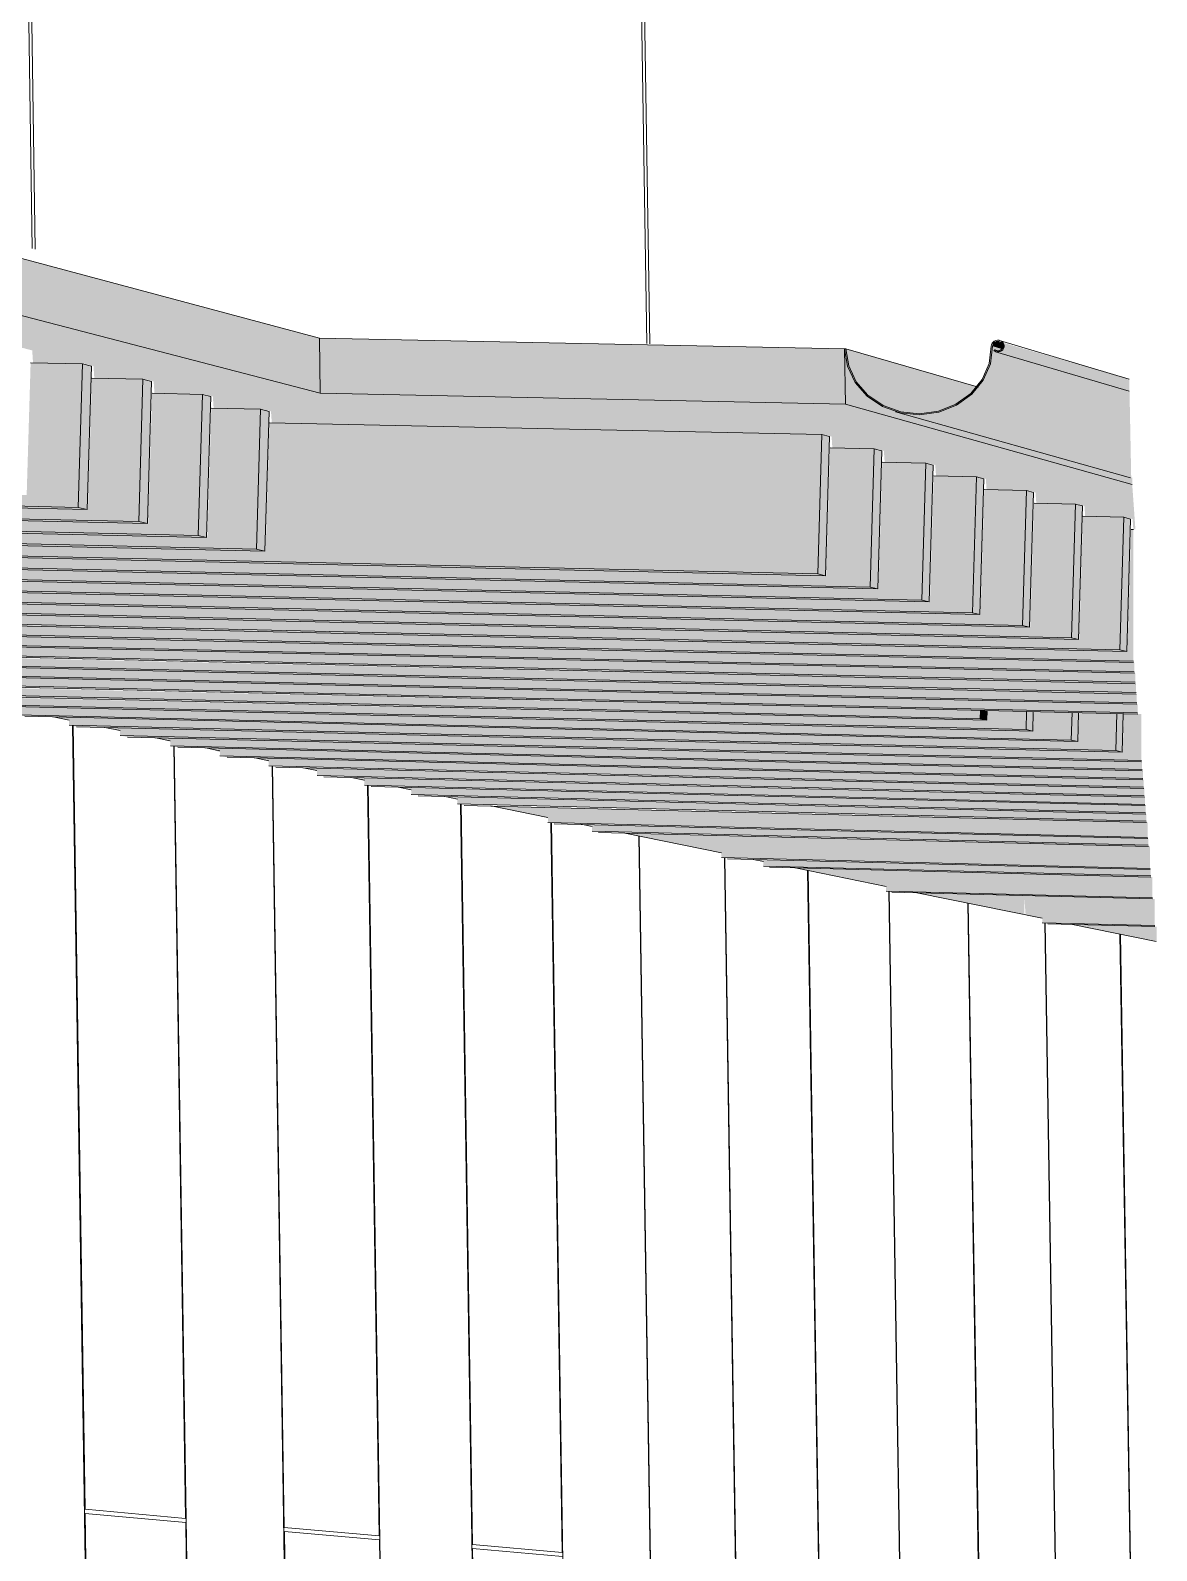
# Model space of a CAD drawing. Header units: inches. Extents: x 30764 to 92544, y -36095 to 66.
# Drawn here: x 30764.72665 to 30764.75536, y -165.00062 to -164.96185 of the extents above; entities that cross this region are included whole.
import ezdxf

# ---------------------------------------------------------------- set-up
doc = ezdxf.new("R2010")
doc.units = ezdxf.units.IN
doc.header["$MEASUREMENT"] = 0
for name, color, linetype, lineweight in [('A-CLNG', 13, 'Continuous', 13), ('A-ROOF', 132, 'Continuous', 13), ('A-ROOF-OTLN', 132, 'Continuous', 9), ('A-WALL-PATT', 111, 'Continuous', 13), ('L-SITE-WALL', 31, 'Continuous', 13), ('S-BEAM', 12, 'Continuous', 9)]:
    doc.layers.add(name, color=color, linetype=linetype, lineweight=lineweight)

# ---------------------------------------------------------------- blocks, each defined once
blk = doc.blocks.new('FP_19-Entrance - Clinic')
at = {"layer": 'A-WALL-PATT', "lineweight": 9}
for p, q in [((30764.728341, -165.020126), (30764.727723, -164.979577)), ((30764.728041, -164.999571), (30764.727736, -164.979579)), ((30764.730605, -164.999804), (30764.730303, -164.980101)), ((30764.730928, -165.020062), (30764.730316, -164.980103)), ((30764.733415, -165.02), (30764.732809, -164.98061)), ((30764.733121, -165.000032), (30764.732822, -164.980612)), ((30764.735541, -165.000252), (30764.735245, -164.981105)), ((30764.735858, -165.019939), (30764.735257, -164.981107)), ((30764.738208, -165.019881), (30764.737613, -164.981585)), ((30764.737918, -165.000468), (30764.737625, -164.981588)), ((30764.740206, -165.000676), (30764.739916, -164.982053)), ((30764.740517, -165.019823), (30764.739928, -164.982056)), ((30764.74274, -165.019768), (30764.742155, -164.982403)), ((30764.742456, -165.000881), (30764.742167, -164.982405)), ((30764.744623, -165.001078), (30764.744338, -164.982952)), ((30764.744927, -165.019713), (30764.744349, -164.982954)), ((30764.747034, -165.019661), (30764.74646, -164.98328)), ((30764.746755, -165.001272), (30764.746471, -164.983282)), ((30764.74881, -165.001458), (30764.74853, -164.983803)), ((30764.749108, -165.019609), (30764.74854, -164.983805)), ((30764.751107, -165.01956), (30764.750544, -164.984112)), ((30764.750833, -165.001642), (30764.750554, -164.984114)), ((30764.752784, -165.00182), (30764.75251, -164.984612)), ((30764.753076, -165.019511), (30764.75252, -164.984613)), ((30764.754976, -165.019463), (30764.754423, -164.984902)), ((30764.754707, -165.001994), (30764.754433, -164.984904)), ((30764.730605, -164.999804), (30764.728041, -164.999571)), ((30764.728668, -165.040706), (30764.728043, -164.999677)), ((30764.730606, -164.999909), (30764.728043, -164.999677)), ((30764.731226, -165.040344), (30764.730606, -164.999909)), ((30764.735541, -165.000252), (30764.733121, -165.000032)), ((30764.733736, -165.03999), (30764.733122, -165.000136)), ((30764.735543, -165.000354), (30764.733122, -165.000136)), ((30764.73615, -165.039649), (30764.735543, -165.000354)), ((30764.740206, -165.000676), (30764.737918, -165.000468)), ((30764.738522, -165.039314), (30764.73792, -165.000569)), ((30764.740208, -165.000775), (30764.73792, -165.000569))]:
    blk.add_line(p, q, dxfattribs=at)
blk = doc.blocks.new('FP_26-Entrance - Clinic')
at = {"layer": 'A-WALL-PATT', "lineweight": 9}
for p, q in [((30764.742358, -164.969841), (30764.742224, -164.961312)), ((30764.742439, -164.969843), (30764.742305, -164.96131)), ((30764.726692, -164.967413), (30764.726604, -164.961642)), ((30764.726773, -164.967435), (30764.726684, -164.96164)), ((30764.71119, -164.963188), (30764.711172, -164.961967)), ((30764.71127, -164.963209), (30764.711252, -164.961966))]:
    blk.add_line(p, q, dxfattribs=at)

msp = doc.modelspace()

# ---------------------------------------------------------------- hatches: boundary and pattern name
at = {"layer": 'A-CLNG', "lineweight": 5}
h = msp.add_hatch(color=256, dxfattribs=at)
h.paths.add_polyline_path([(30764.755357, -164.985091), (30764.755357, -164.98471), (30764.753215, -164.984655)], flags=0)
h.paths.add_polyline_path([(30764.751989, -164.984405), (30764.751981, -164.983918), (30764.749255, -164.983848)], flags=0)
h.paths.add_polyline_path([(30764.747995, -164.983591), (30764.74799, -164.983261), (30764.746147, -164.983215), (30764.74788, -164.983568)], flags=0)
h.paths.add_polyline_path([(30764.743787, -164.982734), (30764.743782, -164.98238), (30764.741805, -164.98233), (30764.743673, -164.982711)], flags=0)
h.paths.add_polyline_path([(30764.739349, -164.98183), (30764.739347, -164.981658), (30764.738391, -164.981634), (30764.739064, -164.981772)], flags=0)
h.paths.add_polyline_path([(30764.720964, -164.978477), (30764.72095, -164.978232), (30764.720499, -164.978221), (30764.720294, -164.97818), (30764.72029, -164.977961), (30764.719061, -164.97793), (30764.718866, -164.977891), (30764.718863, -164.977669), (30764.718809, -164.977697), (30764.718814, -164.978043), (30764.718875, -164.978072), (30764.718876, -164.97815), (30764.720473, -164.978471), (30764.72095, -164.978474)], flags=0)
h.paths.add_polyline_path([(30764.703282, -164.974479), (30764.703282, -164.974473), (30764.703273, -164.974479)], flags=0)
h.paths.add_polyline_path([(30764.70158, -164.974134), (30764.70158, -164.974124), (30764.701523, -164.974123)], flags=0)
h.paths.add_polyline_path([(30764.699849, -164.973781), (30764.699848, -164.973769), (30764.699778, -164.973767)], flags=0)
h.paths.add_polyline_path([(30764.698088, -164.973423), (30764.698088, -164.973407), (30764.698003, -164.973405)], flags=0)
h.paths.add_polyline_path([(30764.696297, -164.973058), (30764.696296, -164.973039), (30764.696196, -164.973037)], flags=0)
h.paths.add_polyline_path([(30764.694474, -164.972686), (30764.694474, -164.972665), (30764.694358, -164.972663)], flags=0)
h.paths.add_polyline_path([(30764.69262, -164.972308), (30764.69262, -164.972284), (30764.692488, -164.972282)], flags=0)
h.paths.add_polyline_path([(30764.690733, -164.971924), (30764.690732, -164.971897), (30764.690584, -164.971894)], flags=0)
h.paths.add_polyline_path([(30764.688812, -164.971533), (30764.688811, -164.971502), (30764.688645, -164.971499)], flags=0)
h.paths.add_polyline_path([(30764.686856, -164.971134), (30764.686856, -164.9711), (30764.686672, -164.971097)], flags=0)
h.paths.add_polyline_path([(30764.684865, -164.970728), (30764.684864, -164.970691), (30764.684662, -164.970687)], flags=0)
h.paths.add_polyline_path([(30764.682837, -164.970315), (30764.682837, -164.970274), (30764.682615, -164.97027)], flags=0)
h.paths.add_polyline_path([(30764.680772, -164.969894), (30764.680771, -164.96985), (30764.68053, -164.969845)], flags=0)
h.paths.add_polyline_path([(30764.678668, -164.969466), (30764.678667, -164.969417), (30764.678405, -164.969412)], flags=0)
h.paths.add_polyline_path([(30764.676524, -164.969029), (30764.676523, -164.968977), (30764.67624, -164.968971)], flags=0)
h.paths.add_polyline_path([(30764.674339, -164.968584), (30764.674338, -164.968527), (30764.674033, -164.968521)], flags=0)
h.paths.add_polyline_path([(30764.672113, -164.96813), (30764.672112, -164.968069), (30764.671783, -164.968063)], flags=0)
h.paths.add_polyline_path([(30764.669843, -164.967667), (30764.669842, -164.967602), (30764.669489, -164.967596)], flags=0)
h.paths.add_polyline_path([(30764.667528, -164.967196), (30764.667527, -164.967126), (30764.66715, -164.967119)], flags=0)
h.paths.add_polyline_path([(30764.665168, -164.966715), (30764.665167, -164.96664), (30764.664764, -164.966633)], flags=0)
h.paths.add_polyline_path([(30764.66276, -164.966224), (30764.662759, -164.966145), (30764.662397, -164.96615)], flags=0)
h.paths.add_polyline_path([(30764.660303, -164.965724), (30764.660302, -164.965639), (30764.659846, -164.965631), (30764.660256, -164.965714)], flags=0)
h.paths.add_polyline_path([(30764.657797, -164.965213), (30764.657796, -164.965123), (30764.65731, -164.965114)], flags=0)
h.paths.add_polyline_path([(30764.655238, -164.964692), (30764.655237, -164.964596), (30764.654722, -164.964587), (30764.655052, -164.964654)], flags=0)
h.paths.add_polyline_path([(30764.647236, -164.963082), (30764.647235, -164.962947), (30764.646586, -164.96295), (30764.647001, -164.963034)], flags=0)
h.paths.add_polyline_path([(30764.644454, -164.962515), (30764.644452, -164.962374), (30764.643694, -164.962361), (30764.644113, -164.962446)], flags=0)
h.paths.add_polyline_path([(30764.641611, -164.961936), (30764.64161, -164.961788), (30764.640814, -164.961774)], flags=0)
h.paths.add_polyline_path([(30764.638706, -164.961345), (30764.638704, -164.961189), (30764.63787, -164.961174), (30764.63814, -164.961229)], flags=0)
h.paths.add_polyline_path([(30764.635736, -164.96074), (30764.635734, -164.960576), (30764.63486, -164.960561), (30764.63505, -164.9606)], flags=0)
h.paths.add_polyline_path([(30764.632699, -164.960121), (30764.632697, -164.959949), (30764.631888, -164.959956)], flags=0)
h.paths.add_polyline_path([(30764.629593, -164.959489), (30764.629591, -164.959308), (30764.628651, -164.959297)], flags=0)
h.paths.add_polyline_path([(30764.626416, -164.958841), (30764.626413, -164.958653), (30764.625409, -164.958636)], flags=0)
h.paths.add_polyline_path([(30764.623164, -164.958179), (30764.623162, -164.957981), (30764.62211, -164.957965), (30764.622855, -164.958116)], flags=0)
h.paths.add_polyline_path([(30764.619836, -164.957501), (30764.619833, -164.957294), (30764.618733, -164.957277)], flags=0)
h.paths.add_polyline_path([(30764.616428, -164.956807), (30764.616426, -164.95659), (30764.615274, -164.956572)], flags=0)
h.paths.add_polyline_path([(30764.612939, -164.956097), (30764.612936, -164.955869), (30764.611731, -164.955851)], flags=0)
h.paths.add_polyline_path([(30764.609364, -164.955368), (30764.609361, -164.95513), (30764.608101, -164.955111)], flags=0)
h.paths.add_polyline_path([(30764.6057, -164.954622), (30764.605698, -164.954372), (30764.60438, -164.954353), (30764.605057, -164.954491)], flags=0)
h.paths.add_polyline_path([(30764.601945, -164.953858), (30764.601942, -164.953595), (30764.600653, -164.953594)], flags=0)
h.paths.add_polyline_path([(30764.598095, -164.953073), (30764.598092, -164.952799), (30764.5968, -164.952809), (30764.597287, -164.952909)], flags=0)
h.paths.add_polyline_path([(30764.594146, -164.952269), (30764.594143, -164.951981), (30764.592635, -164.951961), (30764.593522, -164.952142)], flags=0)
h.paths.add_polyline_path([(30764.590094, -164.951444), (30764.590091, -164.951142), (30764.588514, -164.951122)], flags=0)
h.paths.add_polyline_path([(30764.573693, -164.94159), (30764.571966, -164.941205), (30764.57197, -164.941575), (30764.573303, -164.941587)], flags=0)
at = {"layer": 'A-ROOF', "lineweight": 5}
for points in [[(30764.734037, -164.971108), (30764.734016, -164.969702), (30764.617205, -164.938386), (30764.617233, -164.940747), (30764.734015, -164.971102)], [(30764.754817, -164.97458), (30764.754736, -164.973434), (30764.747427, -164.971387), (30764.734037, -164.971108), (30764.617233, -164.940747), (30764.568752, -164.94029), (30764.571954, -164.941007), (30764.571966, -164.941205), (30764.573693, -164.94159), (30764.617083, -164.942022), (30764.617676, -164.942174), (30764.617722, -164.943018), (30764.621122, -164.943054), (30764.621699, -164.943201), (30764.621744, -164.944021), (30764.62505, -164.944057), (30764.625611, -164.9442), (30764.625655, -164.944997), (30764.62896, -164.945055), (30764.629417, -164.945172), (30764.62946, -164.945946), (30764.632589, -164.945982), (30764.63312, -164.946118), (30764.633162, -164.94687), (30764.636209, -164.946906), (30764.636726, -164.947038), (30764.636767, -164.94777), (30764.639835, -164.947832), (30764.640237, -164.947935), (30764.640278, -164.948647), (30764.643167, -164.948683), (30764.643658, -164.948809), (30764.643698, -164.949502), (30764.646514, -164.949538), (30764.646992, -164.94966), (30764.647031, -164.950335), (30764.649776, -164.950371), (30764.650242, -164.95049), (30764.65028, -164.951147), (30764.652957, -164.951183), (30764.653412, -164.951299), (30764.653449, -164.95194), (30764.656059, -164.951976), (30764.656503, -164.952089), (30764.65654, -164.952713), (30764.659087, -164.952749), (30764.65952, -164.952859), (30764.659556, -164.953468), (30764.662042, -164.953503), (30764.662465, -164.953611), (30764.6625, -164.954205), (30764.664927, -164.95424), (30764.66534, -164.954346), (30764.665375, -164.954924), (30764.667744, -164.95496), (30764.668148, -164.955063), (30764.668182, -164.955627), (30764.670497, -164.955663), (30764.670891, -164.955763), (30764.670924, -164.956314), (30764.673186, -164.956349), (30764.673571, -164.956448), (30764.673604, -164.956986), (30764.675814, -164.957021), (30764.676191, -164.957117), (30764.676223, -164.957642), (30764.678384, -164.957677), (30764.678752, -164.957771), (30764.678784, -164.958284), (30764.680897, -164.958319), (30764.681257, -164.95841), (30764.681288, -164.958912), (30764.683355, -164.958946), (30764.683707, -164.959036), (30764.683738, -164.959527), (30764.68576, -164.95956), (30764.686104, -164.959648), (30764.686134, -164.960128), (30764.688113, -164.960161), (30764.68845, -164.960247), (30764.68848, -164.960716), (30764.690416, -164.960749), (30764.690746, -164.960834), (30764.690775, -164.961293), (30764.692671, -164.961325), (30764.692995, -164.961408), (30764.693023, -164.961857), (30764.69488, -164.961889), (30764.695196, -164.96197), (30764.695224, -164.96241), (30764.697043, -164.962442), (30764.697353, -164.962521), (30764.697381, -164.962951), (30764.699162, -164.962983), (30764.699466, -164.963061), (30764.699493, -164.963482), (30764.701238, -164.963513), (30764.701536, -164.963589), (30764.701563, -164.964002), (30764.703274, -164.964033), (30764.703565, -164.964107), (30764.703592, -164.964511), (30764.705269, -164.964542), (30764.705555, -164.964615), (30764.70558, -164.965011), (30764.707225, -164.965042), (30764.707505, -164.965114), (30764.707531, -164.965501), (30764.709143, -164.965532), (30764.709418, -164.965602), (30764.709443, -164.965982), (30764.711024, -164.966012), (30764.711294, -164.966081), (30764.711319, -164.966454), (30764.71287, -164.966484), (30764.713135, -164.966551), (30764.713159, -164.966917), (30764.714681, -164.966946), (30764.714941, -164.967013), (30764.714965, -164.967371), (30764.716459, -164.9674), (30764.716714, -164.967465), (30764.716737, -164.967817), (30764.718203, -164.967846), (30764.718454, -164.967924), (30764.718477, -164.968254), (30764.719916, -164.968283), (30764.720162, -164.968346), (30764.720185, -164.968684), (30764.721598, -164.968712), (30764.721839, -164.968774), (30764.721861, -164.969106), (30764.723249, -164.969134), (30764.723486, -164.969195), (30764.723508, -164.969521), (30764.724871, -164.969548), (30764.725104, -164.969608), (30764.725126, -164.969928), (30764.726465, -164.969955), (30764.726694, -164.970014), (30764.726715, -164.970328), (30764.728031, -164.970355), (30764.728256, -164.970413), (30764.728277, -164.970721), (30764.729569, -164.970748), (30764.72979, -164.970805), (30764.729811, -164.971108), (30764.731081, -164.971134), (30764.731299, -164.97119), (30764.731319, -164.971488), (30764.732568, -164.971514), (30764.732781, -164.971568), (30764.732801, -164.971861), (30764.746877, -164.972159), (30764.747072, -164.972212), (30764.747092, -164.972502), (30764.748213, -164.972525), (30764.748405, -164.972578), (30764.748425, -164.972862), (30764.749526, -164.972886), (30764.749715, -164.972937), (30764.749735, -164.973217), (30764.750818, -164.97324), (30764.751004, -164.973291), (30764.751023, -164.973566), (30764.752089, -164.973589), (30764.752271, -164.973639), (30764.752291, -164.973909), (30764.753339, -164.973932), (30764.753518, -164.973981), (30764.753537, -164.974246), (30764.754569, -164.974269), (30764.754745, -164.974317), (30764.754764, -164.974579)], [(30764.747427, -164.971387), (30764.747405, -164.969974), (30764.734016, -164.969702), (30764.734037, -164.971108), (30764.745867, -164.971354)], [(30764.754736, -164.973434), (30764.754736, -164.973264), (30764.748388, -164.971446), (30764.747966, -164.971157), (30764.747668, -164.970813), (30764.747476, -164.970409), (30764.747405, -164.969974), (30764.747438, -164.97139), (30764.751769, -164.972603)]]:
    msp.add_hatch(color=256, dxfattribs=at).paths.add_polyline_path(points, flags=0)
at = {"layer": 'A-ROOF-OTLN'}
msp.add_hatch(color=256, dxfattribs=at).paths.add_polyline_path([(30764.749316, -164.97166), (30764.749804, -164.971593), (30764.750256, -164.971414), (30764.750643, -164.971133), (30764.750937, -164.970772), (30764.751119, -164.970353), (30764.751176, -164.969907), (30764.751143, -164.969907), (30764.751086, -164.970346), (30764.750908, -164.970757), (30764.750618, -164.971112), (30764.750234, -164.971389), (30764.749795, -164.971564), (30764.749316, -164.97163), (30764.748836, -164.97158), (30764.748368, -164.971406), (30764.747999, -164.971157), (30764.747699, -164.970813), (30764.747508, -164.970409), (30764.747438, -164.969973), (30764.747405, -164.969974), (30764.747476, -164.970417), (30764.747671, -164.970829), (30764.748007, -164.9712), (30764.74837, -164.971446), (30764.748827, -164.97161)], flags=0)
at = {"layer": 'A-ROOF-OTLN', "lineweight": 5}
for points in [[(30764.75471, -164.973264), (30764.754667, -164.971056), (30764.751263, -164.970017), (30764.751373, -164.970044), (30764.751441, -164.969985), (30764.751176, -164.969907), (30764.751119, -164.970353), (30764.750937, -164.970772), (30764.75055, -164.9712), (30764.750234, -164.971423), (30764.749804, -164.971593), (30764.749316, -164.97166), (30764.748827, -164.97161), (30764.751998, -164.972502)], [(30764.754665, -164.971056), (30764.754663, -164.970746), (30764.751444, -164.969819), (30764.75147, -164.969929), (30764.751405, -164.970025), (30764.751286, -164.970054), (30764.751245, -164.970044), (30764.753705, -164.970772)], [(30764.749336, -164.971629), (30764.74984, -164.97156), (30764.750306, -164.971375), (30764.750758, -164.971016), (30764.750813, -164.970949), (30764.747438, -164.969973), (30764.747512, -164.970417), (30764.747713, -164.970829), (30764.748063, -164.9712), (30764.748461, -164.971446), (30764.748836, -164.97158), (30764.749171, -164.971613)]]:
    msp.add_hatch(color=256, dxfattribs=at).paths.add_polyline_path(points, flags=0)
h = msp.add_hatch(color=256, dxfattribs=at)
h.paths.add_polyline_path([(30764.751361, -164.970046), (30764.75133, -164.970032), (30764.751354, -164.970044)], flags=0)
h.paths.add_polyline_path([(30764.751449, -164.969988), (30764.751477, -164.969891), (30764.751442, -164.969819), (30764.751267, -164.969791), (30764.751192, -164.969848), (30764.751176, -164.969907), (30764.751441, -164.969985)], flags=0)
at = {"layer": 'S-BEAM', "lineweight": 5}
for points in [[(30764.727869, -164.974017), (30764.727979, -164.970356), (30764.726654, -164.970328), (30764.726553, -164.973703), (30764.696297, -164.973058), (30764.696901, -164.973182), (30764.696903, -164.973334), (30764.726664, -164.97399)], [(30764.728094, -164.974069), (30764.728204, -164.970413), (30764.727979, -164.970356), (30764.727869, -164.974017)], [(30764.729409, -164.974378), (30764.729518, -164.970749), (30764.728216, -164.970722), (30764.728116, -164.974069), (30764.698088, -164.973423), (30764.698688, -164.973546), (30764.69869, -164.973697), (30764.728331, -164.974354)], [(30764.730923, -164.974733), (30764.731031, -164.971135), (30764.729751, -164.971108), (30764.729652, -164.97443), (30764.699849, -164.973781), (30764.700444, -164.973904), (30764.700446, -164.974053), (30764.728355, -164.974675)], [(30764.72963, -164.97443), (30764.729739, -164.970805), (30764.729518, -164.970749), (30764.729409, -164.974378)], [(30764.73241, -164.975082), (30764.732517, -164.971514), (30764.73126, -164.971488), (30764.731161, -164.974784), (30764.70158, -164.974134), (30764.70217, -164.974256), (30764.702178, -164.974404), (30764.731268, -164.975056)], [(30764.73114, -164.974784), (30764.731248, -164.97119), (30764.731031, -164.971135), (30764.730923, -164.974733)], [(30764.746719, -164.975714), (30764.746825, -164.972159), (30764.732743, -164.971861), (30764.732645, -164.975132), (30764.703282, -164.974481), (30764.703868, -164.974602), (30764.70387, -164.974749), (30764.74587, -164.975695)], [(30764.732624, -164.975132), (30764.732731, -164.971569), (30764.732517, -164.971514), (30764.73241, -164.975082)], [(30764.746915, -164.975763), (30764.74702, -164.972213), (30764.746825, -164.972159), (30764.746719, -164.975714)], [(30764.748056, -164.976051), (30764.748161, -164.972526), (30764.747033, -164.972502), (30764.746935, -164.975763), (30764.704956, -164.974822), (30764.705538, -164.974942), (30764.70554, -164.975088), (30764.747041, -164.976028)], [(30764.748248, -164.976099), (30764.748353, -164.972578), (30764.748161, -164.972526), (30764.748056, -164.976051)], [(30764.749371, -164.976382), (30764.749475, -164.972886), (30764.748365, -164.972862), (30764.748269, -164.976099), (30764.706612, -164.975159), (30764.70718, -164.975277), (30764.707182, -164.975421), (30764.748374, -164.976359)], [(30764.74956, -164.976429), (30764.749664, -164.972938), (30764.749475, -164.972886), (30764.749371, -164.976382)], [(30764.728094, -164.974069), (30764.727869, -164.974017), (30764.696903, -164.973334), (30764.697164, -164.973387), (30764.719577, -164.973881)], [(30764.750664, -164.976707), (30764.750767, -164.97324), (30764.749676, -164.973217), (30764.74958, -164.976429), (30764.708223, -164.975488), (30764.708836, -164.975614), (30764.708838, -164.97575), (30764.750309, -164.976699)], [(30764.75085, -164.976754), (30764.750953, -164.973291), (30764.750767, -164.97324), (30764.750664, -164.976707)], [(30764.72963, -164.97443), (30764.729409, -164.974378), (30764.69869, -164.973697), (30764.698946, -164.973749), (30764.728334, -164.974401)], [(30764.751936, -164.977027), (30764.752038, -164.973589), (30764.750965, -164.973565), (30764.75087, -164.976754), (30764.71114, -164.975844), (30764.711144, -164.976089), (30764.750973, -164.977005)], [(30764.752119, -164.977073), (30764.752221, -164.973639), (30764.752038, -164.973589), (30764.751936, -164.977027)], [(30764.73114, -164.974784), (30764.730923, -164.974733), (30764.700446, -164.974053), (30764.700698, -164.974105), (30764.728359, -164.974722)], [(30764.753187, -164.977342), (30764.753289, -164.973932), (30764.752233, -164.973909), (30764.752138, -164.977073), (30764.712698, -164.976166), (30764.712702, -164.976407), (30764.75224, -164.97732)], [(30764.753367, -164.977387), (30764.753468, -164.973981), (30764.753289, -164.973932), (30764.753187, -164.977342)], [(30764.732624, -164.975132), (30764.73241, -164.975082), (30764.702178, -164.974405), (30764.702421, -164.974454), (30764.728383, -164.975037)], [(30764.754418, -164.977652), (30764.754519, -164.974269), (30764.75348, -164.974246), (30764.753386, -164.977387), (30764.714232, -164.976482), (30764.714235, -164.976719), (30764.753487, -164.97763)], [(30764.754767, -164.977937), (30764.754768, -164.97458), (30764.754707, -164.974578), (30764.754614, -164.977696), (30764.715741, -164.976793), (30764.715745, -164.977026), (30764.750399, -164.977835)], [(30764.754595, -164.977696), (30764.754695, -164.974317), (30764.754519, -164.974269), (30764.754418, -164.977652)], [(30764.746915, -164.975763), (30764.746719, -164.975714), (30764.70387, -164.974749), (30764.704114, -164.974798), (30764.745874, -164.97574)], [(30764.748248, -164.976099), (30764.748056, -164.976051), (30764.70554, -164.975088), (30764.70578, -164.975136), (30764.745898, -164.976046)], [(30764.74956, -164.976429), (30764.749371, -164.976382), (30764.707182, -164.975421), (30764.707418, -164.975469), (30764.745922, -164.976346)], [(30764.75085, -164.976754), (30764.750664, -164.976707), (30764.709607, -164.975776), (30764.709928, -164.975817), (30764.750312, -164.976741)], [(30764.752119, -164.977073), (30764.751936, -164.977027), (30764.711144, -164.976089), (30764.711371, -164.976135), (30764.750336, -164.977032)], [(30764.753367, -164.977387), (30764.753187, -164.977342), (30764.712702, -164.976407), (30764.712926, -164.976452), (30764.750358, -164.977318)], [(30764.754595, -164.977696), (30764.754418, -164.977652), (30764.714344, -164.976741), (30764.714456, -164.976764), (30764.750381, -164.977598)], [(30764.754771, -164.977976), (30764.754767, -164.977937), (30764.715745, -164.977026), (30764.715962, -164.977071), (30764.750403, -164.977874)], [(30764.754789, -164.978209), (30764.754789, -164.977976), (30764.717227, -164.9771), (30764.717231, -164.977329), (30764.750421, -164.978107)], [(30764.754792, -164.978248), (30764.754789, -164.978209), (30764.717231, -164.977329), (30764.717444, -164.977373), (30764.750424, -164.978146)], [(30764.754811, -164.978477), (30764.754811, -164.978248), (30764.71869, -164.977402), (30764.718693, -164.977627), (30764.750442, -164.978374)], [(30764.754814, -164.978516), (30764.754811, -164.978477), (30764.718791, -164.977647), (30764.718799, -164.977667), (30764.750445, -164.978413)], [(30764.754832, -164.978741), (30764.754832, -164.978516), (30764.718864, -164.977697), (30764.718866, -164.977891), (30764.750463, -164.978637)], [(30764.754835, -164.978778), (30764.754832, -164.978741), (30764.718866, -164.977891), (30764.719075, -164.977933), (30764.750466, -164.978675)], [(30764.754873, -164.979255), (30764.754873, -164.979037), (30764.722945, -164.978279), (30764.722948, -164.978494), (30764.75132, -164.97917)], [(30764.754876, -164.979291), (30764.754873, -164.979255), (30764.723042, -164.978516), (30764.723049, -164.978532), (30764.750507, -164.979187)], [(30764.750861, -164.979409), (30764.750867, -164.979196), (30764.723315, -164.978563), (30764.723613, -164.978625), (30764.723615, -164.978757), (30764.750524, -164.979401)], [(30764.751032, -164.979449), (30764.750861, -164.979409), (30764.723615, -164.978757), (30764.723813, -164.978798), (30764.750527, -164.979437)], [(30764.75203, -164.979683), (30764.752043, -164.979223), (30764.751056, -164.9792), (30764.751049, -164.979449), (30764.724689, -164.978843), (30764.724973, -164.978902), (30764.724975, -164.979033), (30764.751143, -164.979662)], [(30764.752198, -164.979723), (30764.75203, -164.979683), (30764.724975, -164.979033), (30764.72517, -164.979073), (30764.750547, -164.979683)], [(30764.753181, -164.979953), (30764.753202, -164.979251), (30764.752229, -164.979227), (30764.752214, -164.979723), (30764.725903, -164.97909), (30764.726313, -164.979175), (30764.726315, -164.979305), (30764.752308, -164.979932)], [(30764.751032, -164.979449), (30764.751039, -164.9792), (30764.750867, -164.979196), (30764.750868, -164.979411)], [(30764.752198, -164.979723), (30764.752213, -164.979227), (30764.752043, -164.979223), (30764.75203, -164.979683)], [(30764.753346, -164.979992), (30764.753368, -164.979255), (30764.753202, -164.979251), (30764.753181, -164.979953)], [(30764.753346, -164.979992), (30764.753181, -164.979953), (30764.726315, -164.979305), (30764.726507, -164.979344), (30764.750566, -164.979925)], [(30764.754315, -164.980219), (30764.754343, -164.979278), (30764.753385, -164.979255), (30764.753363, -164.979992), (30764.727235, -164.979362), (30764.727633, -164.979452), (30764.727635, -164.979573), (30764.753456, -164.980198)], [(30764.754478, -164.980258), (30764.754315, -164.980219), (30764.727635, -164.979573), (30764.727825, -164.979612), (30764.750585, -164.980163)], [(30764.754971, -164.98047), (30764.754971, -164.979292), (30764.754523, -164.979282), (30764.754494, -164.980258), (30764.728547, -164.979629), (30764.728934, -164.979723), (30764.728935, -164.979837), (30764.754587, -164.980461)], [(30764.754478, -164.980258), (30764.754507, -164.979281), (30764.754343, -164.979278), (30764.754315, -164.980219)], [(30764.754973, -164.980504), (30764.754971, -164.98047), (30764.728935, -164.979837), (30764.729123, -164.979875), (30764.750603, -164.980398)], [(30764.754989, -164.980702), (30764.754989, -164.980504), (30764.72984, -164.979893), (30764.730216, -164.979993), (30764.730217, -164.980098), (30764.754445, -164.980689)], [(30764.754992, -164.980735), (30764.754989, -164.980702), (30764.730217, -164.980098), (30764.730402, -164.980135), (30764.750622, -164.980629)], [(30764.755008, -164.98093), (30764.755008, -164.980735), (30764.731114, -164.980152), (30764.731479, -164.980258), (30764.731481, -164.980354), (30764.754463, -164.980917)], [(30764.75501, -164.980963), (30764.755008, -164.98093), (30764.731481, -164.980354), (30764.731663, -164.980391), (30764.75064, -164.980856)], [(30764.755026, -164.981155), (30764.755026, -164.980963), (30764.73237, -164.980408), (30764.732724, -164.980482), (30764.732726, -164.980607), (30764.750399, -164.981041)], [(30764.755043, -164.981376), (30764.755043, -164.981187), (30764.733608, -164.98066), (30764.733952, -164.98074), (30764.733954, -164.980856), (30764.751188, -164.981281)], [(30764.755028, -164.981187), (30764.755026, -164.981155), (30764.737546, -164.980757), (30764.749091, -164.981041)], [(30764.755061, -164.981594), (30764.755061, -164.981408), (30764.734829, -164.980909), (30764.735163, -164.980995), (30764.735164, -164.981102), (30764.752378, -164.981528)], [(30764.755078, -164.981809), (30764.755078, -164.981626), (30764.736032, -164.981154), (30764.736356, -164.981221), (30764.736358, -164.981344), (30764.753549, -164.981771)], [(30764.755095, -164.98202), (30764.755095, -164.98184), (30764.737218, -164.981396), (30764.737533, -164.981461), (30764.737534, -164.981583), (30764.754702, -164.982011)], [(30764.755046, -164.981408), (30764.755043, -164.981376), (30764.746304, -164.981192)], [(30764.755063, -164.981625), (30764.755061, -164.981594), (30764.746322, -164.981409)], [(30764.755128, -164.982434), (30764.755128, -164.982051), (30764.739347, -164.981658), (30764.739349, -164.98183), (30764.739838, -164.981931), (30764.73984, -164.982051), (30764.747667, -164.982247)], [(30764.755081, -164.98184), (30764.755078, -164.981809), (30764.746338, -164.981623)], [(30764.755098, -164.982051), (30764.755095, -164.98202), (30764.746355, -164.981833)], [(30764.755144, -164.982637), (30764.755144, -164.982464), (30764.74068, -164.982101), (30764.740967, -164.982161), (30764.740969, -164.98228), (30764.746401, -164.982417)], [(30764.755131, -164.982464), (30764.755128, -164.982434), (30764.746388, -164.982245)], [(30764.755192, -164.983227), (30764.755192, -164.982667), (30764.743782, -164.98238), (30764.743787, -164.982734), (30764.744264, -164.982832), (30764.744266, -164.98295), (30764.746448, -164.983005)], [(30764.755147, -164.982666), (30764.755144, -164.982637), (30764.746403, -164.982446)], [(30764.755207, -164.983418), (30764.755207, -164.983255), (30764.74508, -164.982998), (30764.745334, -164.98305), (30764.745335, -164.983167), (30764.746463, -164.983196)], [(30764.755194, -164.983255), (30764.755192, -164.983227), (30764.74645, -164.983033)], [(30764.755209, -164.983446), (30764.755207, -164.983418), (30764.746465, -164.983223)], [(30764.755252, -164.983976), (30764.755252, -164.983446), (30764.74799, -164.983261), (30764.747995, -164.983591), (30764.74846, -164.983687), (30764.748461, -164.983802), (30764.748936, -164.983814)], [(30764.755254, -164.984002), (30764.755252, -164.983976), (30764.748609, -164.983832)], [(30764.755309, -164.984685), (30764.755309, -164.984003), (30764.751981, -164.983918), (30764.752019, -164.984411), (30764.752443, -164.984499), (30764.752444, -164.98461)], [(30764.755311, -164.98471), (30764.755309, -164.984685), (30764.752585, -164.984639)]]:
    msp.add_hatch(color=256, dxfattribs=at).paths.add_polyline_path(points, flags=0)
h = msp.add_hatch(color=256, dxfattribs=at)
h.paths.add_polyline_path([(30764.754853, -164.979), (30764.754853, -164.978779), (30764.721548, -164.977991), (30764.721552, -164.978209), (30764.750484, -164.978896)], flags=0)
h.paths.add_polyline_path([(30764.720951, -164.978195), (30764.720942, -164.977977), (30764.72029, -164.977961), (30764.720294, -164.97818), (30764.720942, -164.978195)], flags=0)
h = msp.add_hatch(color=256, dxfattribs=at)
h.paths.add_polyline_path([(30764.754856, -164.979037), (30764.754853, -164.979), (30764.721552, -164.978209), (30764.721756, -164.978251), (30764.750487, -164.978933)], flags=0)
h.paths.add_polyline_path([(30764.720954, -164.978232), (30764.720942, -164.978195), (30764.720294, -164.97818), (30764.720499, -164.978221), (30764.720944, -164.978232)], flags=0)

# ---------------------------------------------------------------- linework, layer by layer
at = {"layer": 'A-ROOF'}
for p, q in [((30764.617205, -164.938386), (30764.734016, -164.969702)), ((30764.734037, -164.971108), (30764.617233, -164.940747)), ((30764.734016, -164.969702), (30764.747405, -164.969974)), ((30764.734037, -164.971108), (30764.734016, -164.969702)), ((30764.747405, -164.969974), (30764.747427, -164.971387)), ((30764.747427, -164.971387), (30764.734037, -164.971108)), ((30764.754736, -164.973434), (30764.747427, -164.971387))]:
    msp.add_line(p, q, dxfattribs=at)
at = {"layer": 'A-ROOF-OTLN'}
for p, q in [((30764.751355, -164.969762), (30764.754658, -164.970745)), ((30764.747438, -164.969973), (30764.747405, -164.969974)), ((30764.750813, -164.970949), (30764.747438, -164.969973)), ((30764.751232, -164.970003), (30764.751208, -164.970025)), ((30764.751287, -164.970048), (30764.751208, -164.970025)), ((30764.751371, -164.970044), (30764.751232, -164.970003)), ((30764.75466, -164.971056), (30764.75125, -164.970047)), ((30764.754694, -164.973268), (30764.748699, -164.971582))]:
    msp.add_line(p, q, dxfattribs=at)
for points in [[(30764.747405, -164.969974, 0), (30764.747476, -164.970417, 0), (30764.747671, -164.970829, 0), (30764.747976, -164.971179, 0), (30764.74837, -164.971446, 0), (30764.748827, -164.97161, 0), (30764.749316, -164.97166, 0), (30764.749804, -164.971593, 0), (30764.750256, -164.971414, 0), (30764.750643, -164.971133, 0), (30764.750937, -164.970772, 0), (30764.751119, -164.970353, 0), (30764.751176, -164.969907, 0)], [(30764.751143, -164.969907, 0), (30764.751086, -164.970346, 0), (30764.750908, -164.970757, 0), (30764.750618, -164.971112, 0), (30764.750239, -164.971387, 0), (30764.749795, -164.971564, 0), (30764.749316, -164.97163, 0), (30764.748836, -164.97158, 0), (30764.748387, -164.971419, 0), (30764.747999, -164.971157, 0), (30764.747699, -164.970813, 0), (30764.747508, -164.970409, 0), (30764.747438, -164.969973, 0)], [(30764.751208, -164.970025, 0), (30764.751245, -164.970044, 0), (30764.751286, -164.970054, 0), (30764.751328, -164.970054, 0), (30764.751369, -164.970044, 0), (30764.751405, -164.970025, 0), (30764.751436, -164.969999, 0), (30764.751458, -164.969966, 0), (30764.75147, -164.969929, 0), (30764.751472, -164.969891, 0), (30764.751463, -164.969853, 0), (30764.751444, -164.969819, 0), (30764.751416, -164.969791, 0), (30764.751381, -164.969769, 0), (30764.751341, -164.969757, 0), (30764.751299, -164.969754, 0), (30764.751258, -164.969761, 0), (30764.75122, -164.969778, 0), (30764.751187, -164.969802, 0), (30764.751163, -164.969833, 0), (30764.751147, -164.969869, 0), (30764.751143, -164.969907, 0)], [(30764.751176, -164.969907, 0), (30764.75118, -164.969877, 0), (30764.751192, -164.969848, 0), (30764.751211, -164.969823, 0), (30764.751237, -164.969804, 0), (30764.751267, -164.969791, 0), (30764.7513, -164.969785, 0), (30764.751333, -164.969787, 0), (30764.751365, -164.969796, 0), (30764.751393, -164.969813, 0), (30764.751415, -164.969835, 0), (30764.751431, -164.969862, 0), (30764.751438, -164.969891, 0), (30764.751438, -164.969922, 0), (30764.751429, -164.969951, 0), (30764.751412, -164.969977, 0), (30764.751388, -164.969999, 0), (30764.751359, -164.970014, 0), (30764.751327, -164.970023, 0), (30764.751294, -164.970024, 0), (30764.751262, -164.970017, 0), (30764.751232, -164.970003, 0)]]:
    msp.add_polyline3d(points, dxfattribs=at)
at = {"layer": 'L-SITE-WALL'}
for p, q in [((30764.727633, -164.979444), (30764.727229, -164.979362)), ((30764.728933, -164.979709), (30764.728542, -164.979629)), ((30764.730215, -164.97997), (30764.729835, -164.979893)), ((30764.731479, -164.980228), (30764.731109, -164.980152)), ((30764.732724, -164.980481), (30764.732365, -164.980408)), ((30764.733952, -164.980731), (30764.733603, -164.98066)), ((30764.735162, -164.980978), (30764.734824, -164.980909)), ((30764.736356, -164.981221), (30764.736027, -164.981154)), ((30764.737533, -164.981461), (30764.737214, -164.981396)), ((30764.739838, -164.981931), (30764.738384, -164.981634)), ((30764.740967, -164.982161), (30764.740676, -164.982101)), ((30764.744264, -164.982832), (30764.741798, -164.98233)), ((30764.745334, -164.98305), (30764.745076, -164.982998)), ((30764.74846, -164.983687), (30764.74614, -164.983215)), ((30764.752443, -164.984499), (30764.749248, -164.983848)), ((30764.75535, -164.985091), (30764.753209, -164.984655))]:
    msp.add_line(p, q, dxfattribs=at)
at = {"layer": 'S-BEAM'}
for p, q in [((30764.726654, -164.970328), (30764.727979, -164.970356)), ((30764.727979, -164.970356), (30764.727869, -164.974017)), ((30764.728204, -164.970413), (30764.727979, -164.970356)), ((30764.728094, -164.974069), (30764.728204, -164.970413)), ((30764.728216, -164.970722), (30764.729518, -164.970749)), ((30764.729518, -164.970749), (30764.729409, -164.974378)), ((30764.729739, -164.970805), (30764.729518, -164.970749)), ((30764.72963, -164.97443), (30764.729739, -164.970805)), ((30764.729751, -164.971108), (30764.731031, -164.971135)), ((30764.731031, -164.971135), (30764.730923, -164.974733)), ((30764.731248, -164.97119), (30764.731031, -164.971135)), ((30764.73114, -164.974784), (30764.731248, -164.97119)), ((30764.73126, -164.971488), (30764.732517, -164.971514)), ((30764.732517, -164.971514), (30764.73241, -164.975082)), ((30764.732731, -164.971569), (30764.732517, -164.971514)), ((30764.732624, -164.975132), (30764.732731, -164.971569)), ((30764.732743, -164.971861), (30764.746825, -164.972159)), ((30764.746825, -164.972159), (30764.746719, -164.975714)), ((30764.74702, -164.972213), (30764.746825, -164.972159)), ((30764.746915, -164.975763), (30764.74702, -164.972213)), ((30764.747033, -164.972502), (30764.748161, -164.972526)), ((30764.748161, -164.972526), (30764.748056, -164.976051)), ((30764.748353, -164.972578), (30764.748161, -164.972526)), ((30764.748248, -164.976099), (30764.748353, -164.972578)), ((30764.748365, -164.972862), (30764.749475, -164.972886)), ((30764.749475, -164.972886), (30764.749371, -164.976382)), ((30764.749664, -164.972938), (30764.749475, -164.972886)), ((30764.74956, -164.976429), (30764.749664, -164.972938)), ((30764.727869, -164.974017), (30764.696903, -164.973334)), ((30764.728094, -164.974069), (30764.697164, -164.973387)), ((30764.749676, -164.973217), (30764.750767, -164.97324)), ((30764.750767, -164.97324), (30764.750664, -164.976707)), ((30764.750953, -164.973291), (30764.750767, -164.97324)), ((30764.75085, -164.976754), (30764.750953, -164.973291)), ((30764.729409, -164.974378), (30764.69869, -164.973697)), ((30764.72963, -164.97443), (30764.698946, -164.973749)), ((30764.750965, -164.973565), (30764.752038, -164.973589)), ((30764.752038, -164.973589), (30764.751936, -164.977027)), ((30764.752221, -164.973639), (30764.752038, -164.973589)), ((30764.752119, -164.977073), (30764.752221, -164.973639)), ((30764.730923, -164.974733), (30764.700446, -164.974053)), ((30764.73114, -164.974784), (30764.700698, -164.974105)), ((30764.727869, -164.974017), (30764.728094, -164.974069)), ((30764.752233, -164.973909), (30764.753289, -164.973932)), ((30764.753289, -164.973932), (30764.753187, -164.977342)), ((30764.753468, -164.973981), (30764.753289, -164.973932)), ((30764.753367, -164.977387), (30764.753468, -164.973981)), ((30764.73241, -164.975082), (30764.702178, -164.974404)), ((30764.732624, -164.975132), (30764.702421, -164.974454)), ((30764.729409, -164.974378), (30764.72963, -164.97443)), ((30764.75348, -164.974246), (30764.754519, -164.974269)), ((30764.754519, -164.974269), (30764.754418, -164.977652)), ((30764.754695, -164.974317), (30764.754519, -164.974269)), ((30764.754595, -164.977696), (30764.754695, -164.974317)), ((30764.754707, -164.974578), (30764.754768, -164.97458)), ((30764.746719, -164.975714), (30764.70387, -164.974749)), ((30764.746915, -164.975763), (30764.704114, -164.974798)), ((30764.730923, -164.974733), (30764.73114, -164.974784)), ((30764.748056, -164.976051), (30764.70554, -164.975088)), ((30764.748248, -164.976099), (30764.70578, -164.975136)), ((30764.73241, -164.975082), (30764.732624, -164.975132)), ((30764.749371, -164.976382), (30764.707182, -164.975421)), ((30764.74956, -164.976429), (30764.707418, -164.975469)), ((30764.750664, -164.976707), (30764.708798, -164.975749)), ((30764.746719, -164.975714), (30764.746915, -164.975763)), ((30764.75085, -164.976754), (30764.709791, -164.975814)), ((30764.751936, -164.977027), (30764.711144, -164.976089)), ((30764.752119, -164.977073), (30764.711371, -164.976135)), ((30764.748056, -164.976051), (30764.748248, -164.976099)), ((30764.753187, -164.977342), (30764.712702, -164.976407)), ((30764.753367, -164.977387), (30764.712926, -164.976452)), ((30764.749371, -164.976382), (30764.74956, -164.976429)), ((30764.754418, -164.977652), (30764.714235, -164.976719)), ((30764.754595, -164.977696), (30764.714456, -164.976764)), ((30764.750664, -164.976707), (30764.75085, -164.976754)), ((30764.754767, -164.977937), (30764.715745, -164.977026)), ((30764.754771, -164.977976), (30764.715962, -164.977071)), ((30764.751936, -164.977027), (30764.752119, -164.977073)), ((30764.754789, -164.978209), (30764.717231, -164.977329)), ((30764.754792, -164.978248), (30764.717444, -164.977373)), ((30764.754811, -164.978477), (30764.718693, -164.977627)), ((30764.754814, -164.978516), (30764.718793, -164.977667)), ((30764.753187, -164.977342), (30764.753367, -164.977387)), ((30764.754418, -164.977652), (30764.754595, -164.977696)), ((30764.754832, -164.978741), (30764.718866, -164.977891)), ((30764.754835, -164.978778), (30764.719075, -164.977933)), ((30764.754853, -164.979), (30764.721552, -164.978209)), ((30764.754856, -164.979037), (30764.721756, -164.978251)), ((30764.754873, -164.979255), (30764.722948, -164.978494)), ((30764.754876, -164.979291), (30764.723043, -164.978532)), ((30764.750861, -164.979409), (30764.723615, -164.978757)), ((30764.751032, -164.979449), (30764.723813, -164.978798)), ((30764.75203, -164.979683), (30764.724975, -164.979033)), ((30764.752198, -164.979723), (30764.72517, -164.979073)), ((30764.750867, -164.979196), (30764.750861, -164.979409)), ((30764.751032, -164.979449), (30764.751039, -164.9792)), ((30764.752043, -164.979223), (30764.75203, -164.979683)), ((30764.752198, -164.979723), (30764.752213, -164.979227)), ((30764.753202, -164.979251), (30764.753181, -164.979953)), ((30764.753181, -164.979953), (30764.726315, -164.979305)), ((30764.753346, -164.979992), (30764.726507, -164.979344)), ((30764.754315, -164.980219), (30764.727635, -164.979573)), ((30764.754478, -164.980258), (30764.727825, -164.979612)), ((30764.750861, -164.979409), (30764.751032, -164.979449)), ((30764.753346, -164.979992), (30764.753368, -164.979255)), ((30764.754343, -164.979278), (30764.754315, -164.980219)), ((30764.754478, -164.980258), (30764.754507, -164.979281)), ((30764.754971, -164.98047), (30764.728935, -164.979837)), ((30764.754973, -164.980504), (30764.729123, -164.979875)), ((30764.75203, -164.979683), (30764.752198, -164.979723)), ((30764.753181, -164.979953), (30764.753346, -164.979992)), ((30764.754989, -164.980702), (30764.730217, -164.980098)), ((30764.754992, -164.980735), (30764.730402, -164.980135)), ((30764.755008, -164.98093), (30764.731481, -164.980354)), ((30764.75501, -164.980963), (30764.731663, -164.980391)), ((30764.754315, -164.980219), (30764.754478, -164.980258)), ((30764.755026, -164.981155), (30764.732726, -164.980607)), ((30764.755028, -164.981187), (30764.732905, -164.980643)), ((30764.755043, -164.981376), (30764.733954, -164.980856)), ((30764.755046, -164.981408), (30764.73413, -164.980892)), ((30764.755061, -164.981594), (30764.735164, -164.981102)), ((30764.755063, -164.981625), (30764.735338, -164.981137)), ((30764.755078, -164.981809), (30764.736358, -164.981344)), ((30764.755081, -164.98184), (30764.736529, -164.981379)), ((30764.755095, -164.98202), (30764.737534, -164.981583)), ((30764.755098, -164.982051), (30764.737704, -164.981618)), ((30764.755128, -164.982434), (30764.73984, -164.982051)), ((30764.755131, -164.982464), (30764.740004, -164.982085)), ((30764.755144, -164.982637), (30764.740969, -164.98228)), ((30764.755147, -164.982666), (30764.741131, -164.982313)), ((30764.755192, -164.983227), (30764.744266, -164.98295)), ((30764.755194, -164.983255), (30764.744422, -164.982981)), ((30764.755207, -164.983418), (30764.745335, -164.983167)), ((30764.755209, -164.983446), (30764.745489, -164.983198)), ((30764.755252, -164.983976), (30764.748461, -164.983802)), ((30764.755254, -164.984002), (30764.748609, -164.983832)), ((30764.755309, -164.984685), (30764.752444, -164.98461)), ((30764.755311, -164.98471), (30764.752585, -164.984639))]:
    msp.add_line(p, q, dxfattribs=at)

# ---------------------------------------------------------------- block references
at = {"layer": 'L-SITE-WALL', "lineweight": 9}
for name in ['FP_26-Entrance - Clinic', 'FP_19-Entrance - Clinic']:
    msp.add_blockref(name, (0, 0), dxfattribs=at)

doc.saveas('drawing.dxf')
